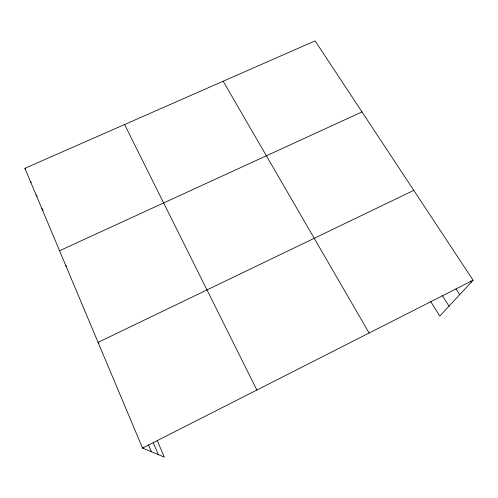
<?xml version="1.0" encoding="UTF-8"?>
<svg xmlns="http://www.w3.org/2000/svg" width="498" height="498" viewBox="0 0 498 498"><rect width="100%" height="100%" fill="white"/><g stroke="black" fill="none" stroke-linecap="round" stroke-linejoin="round"><path stroke-width="0.75" d="M157.125 440.338L164.352 457.127L142.521 448.094L24.9 168.293L315.097 40.873L473.1 280.225L439.802 316.093L430.596 301.408M142.521 448.094L473.1 280.225M413.776 190.361L98.075 342.356L99.096 343.303M59.555 250.731L361.99 111.913M65.686 265.322L66.564 266.337M41.782 208.45L43.202 210.274M36.061 194.836L37.213 196.349M30.434 181.453L31.212 182.498M24.9 168.293L25.691 169.37M470.423 280.891L471.282 282.185M455.944 288.89L459.685 294.679M442.137 295.264L449.047 306.133M223.172 81.236L369.136 333.019M124.587 124.525L256.862 390.034M153.203 442.616L158.339 454.637M148.454 444.857L151.38 451.761M143.138 447.185L143.729 448.592"/></g></svg>
